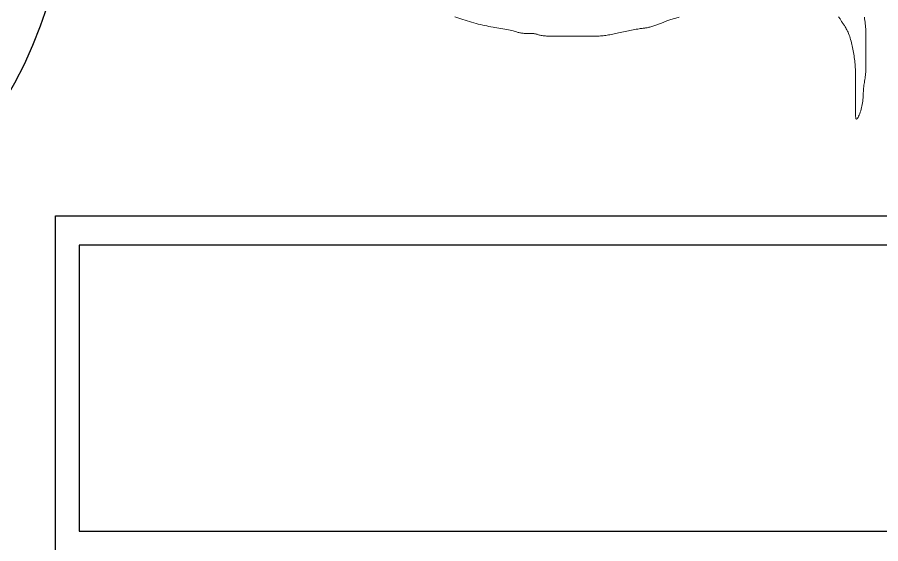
# Model space of a CAD drawing. Header units: millimetres. Extents: x 0 to 1137, y 0 to 1211.
# Drawn here: x 321.1 to 393.6, y 379.3 to 423.4 of the extents above; entities that cross this region are included whole.
import ezdxf

# ---------------------------------------------------------------- set-up
doc = ezdxf.new("R2010")
doc.units = ezdxf.units.MM
doc.layers.add('decoupe', color=7, linetype='Continuous')
doc.layers.add('gravure_rouge', color=1, linetype='Continuous')

msp = doc.modelspace()

# ---------------------------------------------------------------- linework, layer by layer
at = {"layer": 'decoupe', "elevation": 6}
msp.add_lwpolyline([(324.36, 406.743), (549.36, 406.743), (549.36, 279.743), (324.36, 279.743)], close=True, dxfattribs=at)
at = {"layer": 'decoupe'}
msp.add_lwpolyline([(412.654, 380.298), (412.654, 404.298), (326.334, 404.298), (326.334, 380.298), (412.654, 380.298)], dxfattribs=at)
msp.add_circle((289.261, 435.039), 36, dxfattribs=at)
at = {"layer": 'gravure_rouge', "lineweight": 0}
for points in [[(376.69, 423.395), (376.595, 423.368), (376.496, 423.34), (376.396, 423.312), (376.294, 423.285), (376.193, 423.257), (376.094, 423.229), (375.998, 423.201), (375.906, 423.174), (375.819, 423.146), (375.739, 423.118), (375.665, 423.091), (375.595, 423.063), (375.529, 423.035), (375.463, 423.008), (375.399, 422.98), (375.333, 422.952), (375.265, 422.925), (375.195, 422.897), (375.121, 422.869), (375.044, 422.841), (374.965, 422.814), (374.885, 422.786), (374.803, 422.758), (374.721, 422.731), (374.638, 422.703), (374.555, 422.675), (374.472, 422.648), (374.39, 422.622), (374.31, 422.597), (374.231, 422.574), (374.155, 422.552), (374.081, 422.534), (374.01, 422.518), (373.942, 422.506), (373.876, 422.496), (373.81, 422.489), (373.742, 422.481), (373.671, 422.474), (373.595, 422.466), (373.511, 422.457), (373.419, 422.445), (373.317, 422.429), (373.206, 422.41), (373.088, 422.389), (372.962, 422.366), (372.832, 422.341), (372.697, 422.315), (372.56, 422.288), (372.422, 422.26), (372.284, 422.232), (372.146, 422.205), (372.009, 422.177), (371.873, 422.149), (371.739, 422.121), (371.607, 422.094), (371.478, 422.066), (371.351, 422.038), (371.228, 422.011), (371.108, 421.984), (370.991, 421.957), (370.876, 421.932), (370.763, 421.909), (370.65, 421.888), (370.539, 421.869), (370.428, 421.854), (370.317, 421.842), (370.207, 421.832), (370.096, 421.826), (369.985, 421.821), (369.874, 421.819), (369.764, 421.817), (369.653, 421.817), (369.542, 421.817), (369.431, 421.817), (369.32, 421.817), (369.21, 421.817), (369.099, 421.817), (368.988, 421.817), (368.877, 421.817), (368.767, 421.817), (368.656, 421.817), (368.545, 421.817), (368.434, 421.817), (368.324, 421.817), (368.213, 421.817), (368.102, 421.817), (367.991, 421.817), (367.88, 421.817), (367.77, 421.817), (367.659, 421.817), (367.548, 421.817), (367.437, 421.817), (367.327, 421.817), (367.216, 421.817), (367.105, 421.817), (366.994, 421.817), (366.883, 421.817), (366.773, 421.817), (366.662, 421.817), (366.551, 421.817), (366.44, 421.817), (366.33, 421.817), (366.219, 421.817), (366.108, 421.817), (365.997, 421.817), (365.887, 421.817), (365.777, 421.817), (365.669, 421.819), (365.563, 421.821), (365.461, 421.826), (365.364, 421.832), (365.271, 421.842), (365.185, 421.854), (365.105, 421.869), (365.031, 421.887), (364.961, 421.907), (364.894, 421.928), (364.829, 421.948), (364.764, 421.968), (364.699, 421.986), (364.631, 422.001), (364.56, 422.014), (364.486, 422.023), (364.41, 422.029), (364.331, 422.034), (364.251, 422.036), (364.169, 422.038), (364.086, 422.038), (364.003, 422.038), (363.92, 422.038), (363.838, 422.039), (363.756, 422.04), (363.676, 422.043), (363.597, 422.047), (363.52, 422.054), (363.446, 422.063), (363.376, 422.075), (363.308, 422.091), (363.241, 422.109), (363.174, 422.13), (363.103, 422.154), (363.028, 422.179), (362.945, 422.205), (362.852, 422.232), (362.748, 422.26), (362.63, 422.288), (362.501, 422.315), (362.361, 422.343), (362.212, 422.371), (362.057, 422.398), (361.896, 422.426), (361.732, 422.454), (361.566, 422.481), (361.4, 422.509), (361.233, 422.537), (361.066, 422.566), (360.897, 422.597), (360.726, 422.629), (360.554, 422.663), (360.378, 422.7), (360.2, 422.74), (360.018, 422.783), (359.834, 422.829), (359.648, 422.878), (359.461, 422.929), (359.275, 422.982), (359.089, 423.036), (358.905, 423.091), (358.723, 423.146), (358.545, 423.202), (358.369, 423.257), (358.197, 423.314), (358.026, 423.372), (357.857, 423.432)], [(392.23, 423.395), (392.251, 423.257), (392.272, 423.118), (392.291, 422.98), (392.309, 422.841), (392.325, 422.703), (392.337, 422.565), (392.346, 422.427), (392.353, 422.29), (392.357, 422.154), (392.36, 422.02), (392.361, 421.888), (392.362, 421.758), (392.362, 421.632), (392.362, 421.509), (392.362, 421.389), (392.362, 421.27), (392.362, 421.152), (392.362, 421.034), (392.362, 420.916), (392.362, 420.795), (392.362, 420.672), (392.362, 420.546), (392.362, 420.417), (392.362, 420.285), (392.362, 420.151), (392.362, 420.015), (392.362, 419.878), (392.362, 419.74), (392.362, 419.601), (392.362, 419.463), (392.361, 419.325), (392.36, 419.188), (392.357, 419.052), (392.353, 418.918), (392.346, 418.786), (392.337, 418.657), (392.325, 418.53), (392.309, 418.407), (392.291, 418.287), (392.272, 418.168), (392.251, 418.05), (392.23, 417.933), (392.211, 417.814), (392.193, 417.693), (392.177, 417.57), (392.165, 417.444), (392.155, 417.315), (392.147, 417.183), (392.14, 417.049), (392.133, 416.913), (392.125, 416.776), (392.116, 416.638), (392.103, 416.5), (392.088, 416.361), (392.069, 416.223), (392.046, 416.086), (392.02, 415.95), (391.991, 415.816), (391.958, 415.684), (391.922, 415.555), (391.882, 415.429), (391.839, 415.307), (391.793, 415.192), (391.747, 415.088), (391.702, 415), (391.658, 414.93), (391.617, 414.884), (391.58, 414.864), (391.549, 414.875), (391.525, 414.919), (391.507, 414.994), (391.494, 415.094), (391.485, 415.216), (391.479, 415.356), (391.477, 415.508), (391.476, 415.669), (391.476, 415.835), (391.476, 416.001), (391.476, 416.167), (391.476, 416.333), (391.476, 416.5), (391.476, 416.666), (391.476, 416.832), (391.476, 416.998), (391.476, 417.164), (391.476, 417.33), (391.476, 417.496), (391.476, 417.661), (391.476, 417.824), (391.476, 417.986), (391.476, 418.146), (391.476, 418.303), (391.476, 418.457), (391.475, 418.607), (391.475, 418.755), (391.474, 418.9), (391.471, 419.043), (391.467, 419.184), (391.46, 419.324), (391.451, 419.463), (391.439, 419.601), (391.423, 419.74), (391.405, 419.878), (391.383, 420.017), (391.36, 420.155), (391.335, 420.294), (391.309, 420.432), (391.282, 420.571), (391.254, 420.709), (391.226, 420.847), (391.198, 420.985), (391.169, 421.123), (391.139, 421.258), (391.107, 421.392), (391.072, 421.524), (391.035, 421.654), (390.996, 421.78), (390.952, 421.903), (390.907, 422.021), (390.859, 422.134), (390.811, 422.241), (390.763, 422.342), (390.715, 422.434), (390.669, 422.518), (390.626, 422.592), (390.586, 422.657), (390.55, 422.712), (390.515, 422.761), (390.483, 422.805), (390.453, 422.845), (390.424, 422.883), (390.396, 422.921), (390.368, 422.961), (390.34, 423.005), (390.312, 423.051), (390.283, 423.1), (390.252, 423.151), (390.22, 423.203), (390.186, 423.257), (390.149, 423.312), (390.109, 423.368), (390.066, 423.423)]]:
    msp.add_lwpolyline(points, dxfattribs=at)

doc.saveas('drawing.dxf')
